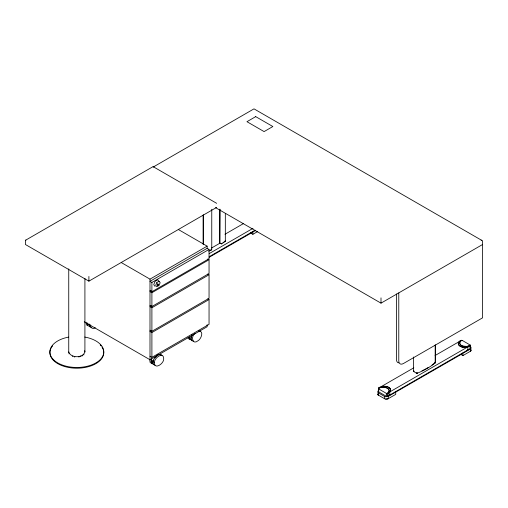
<?xml version="1.0" encoding="UTF-8"?>
<svg xmlns="http://www.w3.org/2000/svg" width="508" height="508" viewBox="0 0 508 508"><rect width="100%" height="100%" fill="white"/><g stroke="black" fill="none" stroke-linecap="round" stroke-linejoin="round"><path stroke-width="0.76" d="M203.244 244.386L203.251 214.916M89.884 326.568L87.833 325.641L87.344 323.279M91.789 327.666L89.738 326.739L89.249 324.377M85.979 322.148L86.436 324.834L87.859 325.723M89.732 324.549L89.224 324.847L87.319 323.742L87.376 322.955M89.224 324.847L89.281 324.053M90.678 324.86C89.802 327.698 93.148 329.603 95.32 327.768M149.72 359.912L150.171 362.591L152.222 363.518M151.244 360.051L151.568 359.016L151.581 360.343M435.058 355.543L459.029 341.706L458.178 343.605L458.66 345.034A6.363 3.67 0 0 0 462.134 347.04L464.61 347.32L467.906 346.831L467.906 349.91L389.82 394.989L389.82 391.909C392.995 387.407 384.804 385.223 381.578 386.607A6.985 4.032 0 0 0 378.885 387.782L378.397 388.258L378.416 391.573A1.099 0.635 0 0 0 378.708 391.884L386.321 396.278A1.048 0.603 0 0 0 386.855 396.456C388.48 396.761 386.099 393.255 387.636 393.306A1.524 0.883 0 0 0 388.093 393.103L388.918 392.646L389.198 390.76C389.134 392.062 387.795 394.068 386.321 393.344L378.708 388.95C378.555 386.937 384.042 387.109 385.813 387.668A6.083 3.512 0 0 1 388.55 389.242L388.918 389.776M199.936 331.47L199.923 331.089L200.101 331.4M435.096 362.668A0.73 0.419 0 0 0 435.178 362.502L434.981 362.198M467.271 350.088A6.985 4.032 0 0 0 469.964 348.907A1.511 0.876 0 0 0 470.452 348.437L470.44 348.196A1.048 0.603 0 0 0 470.141 347.885M151.143 360.553L151.568 363.398L153.619 364.325M153.048 361.652L153.194 363.963L154.896 365.392M211.398 249.695L209.239 250.692M211.76 209.302L211.76 249.72L208.744 251.149M389.109 391.338L388.918 392.646C390.303 391.884 391.274 389.979 390.188 388.576M389.109 391.484L389.134 390.188M395.726 392.113L395.726 394.386L387.972 398.837L385.591 399.078A2.534 1.46 0 0 1 384.543 398.716L378.142 394.989L377.704 393.852M84.912 278.359L84.912 351.923C83.02 358.318 70.644 358.318 68.745 351.923M153.162 166.662L216.662 203.321M153.149 361.15C153.956 357.708 158.299 352.4 161.893 355.352M460.953 354.457L462.921 355.594L470.357 351.301A2.769 1.6 0 0 0 471.018 350.685L470.681 349.314M157.137 284.226L157.334 283.591M151.568 359.016L151.054 361.505L152.959 362.604L153.473 360.115L152.933 360.813M459.746 342.424C460.953 339.998 462.153 339.585 459.988 341.859M191.929 335.058C190.678 336.995 190.379 341.287 193.599 341.23M471.018 350.685L471.049 349.739M192.056 334.81L191.033 338.411L189.128 337.312L189.636 337.02M413.652 370.846A1.079 0.622 0 0 0 413.455 371.335L416.185 373.05A1.029 0.591 0 0 0 416.979 373.215A1.092 0.629 0 0 0 417.538 373.101A74.257 42.869 0 0 0 435.331 362.833L435.527 362.426A1.022 0.591 0 0 0 435.235 362.045M221.456 244.005L225.33 241.16A1.035 0.597 0 0 0 225.311 240.989M460.388 341.179L461.575 340.233L461.213 340.309M388.861 391.897L387.274 393.382L387.636 393.306M389.82 394.989L390.188 394.538M194.996 333.432C190.76 336.08 192.246 345.338 197.866 340.849C201.117 339.223 204.4 330.752 198.584 331.076M390.131 394.627L388.093 396.176A1.518 0.876 0 0 1 387.458 396.43L387.934 396.011M219.799 209.213L219.799 243.294L221.78 243.776L220.021 243.129L211.512 248.037M460.388 341.325L461.575 340.379L462.369 340.481L470.376 345.148M378.454 388.15L378.625 387.953M413.734 371.634A1.016 0.584 0 0 1 413.461 371.335L413.931 370.961M223.006 242.811L225.33 241.16A1.092 0.629 0 0 1 225.12 241.484M416.776 373.005A0.705 0.406 0 0 1 416.433 372.904L417.341 372.935M432.003 365.03L434.435 363.176M470.452 348.437L470.275 345.046L470.465 345.383A1.505 0.87 0 0 1 470.224 345.662L469.97 345.827A6.985 4.032 0 0 1 467.271 347.008C462.928 349.453 453.955 343.738 460.896 340.436M219.799 243.294L220.021 209.22M157.664 355.06L154.737 357.797L154.661 356.978M470.224 345.662L469.97 348.907M153.264 166.503L25.597 240.214L25.4 244.5L88.9 281.159L216.662 207.397M211.531 249.974L211.328 249.809M153.518 166.865L254 108.858L482.155 240.601L482.6 241.116L482.6 317.824L403.377 363.563A6.502 3.753 -60 0 1 398.78 360.909L398.78 292.894M224.974 234.258L243.472 223.577M121.234 262.534L149.993 279.14L207.143 246.145L207.143 248.323L149.993 281.324L151.898 282.423L209.048 249.428L209.048 258.724L151.898 291.719L149.993 290.62M87.319 323.742L87.827 323.45M209.194 253.619L253.028 228.308M209.188 256.699L255.086 230.2M209.188 257.289L252.374 232.353L252.374 231.769M255.568 230.486L252.863 232.042L252.863 234.315L250.247 232.804M151.352 290.83L149.993 291.611L151.898 292.71L209.048 259.715L209.048 273.52L151.898 306.514L149.993 305.416M252.863 234.315L257.594 231.584M151.352 305.867L149.993 306.654L151.898 307.753L209.048 274.758L209.048 298.317L151.898 331.311L149.993 330.213M151.352 330.664L149.993 331.451L151.898 332.55L209.048 299.555L209.048 324.358L151.898 357.353L149.993 356.248M84.252 321.78L149.993 359.734L207.143 326.739L207.143 324.65M215.557 207.639L381 303.155L482.6 244.5M413.823 367.805L380.943 386.785L384.239 386.29L386.715 386.575A6.363 3.67 0 0 1 390.195 388.582M425.139 369.272L428.104 367.563M389.82 391.909L467.906 346.831M470.421 346.862A2.534 1.46 0 0 1 471.049 347.466L471.018 348.412A2.769 1.6 0 0 1 470.357 349.028L462.921 353.32L462.921 355.594M25.597 240.214L25.648 240.189A0.883 0.718 0 0 1 25.965 240.1M421.977 370.865L424.504 369.589M378.397 388.258L381.94 387.198L385.813 387.521A6.083 3.512 0 0 1 388.55 389.096L389.134 390.335M378.473 390.735A2.769 1.6 0 0 0 377.806 391.35L377.781 392.297A2.534 1.46 0 0 0 378.409 392.894L384.543 396.443A2.534 1.46 0 0 0 385.591 396.805L388.296 396.405L462.458 353.644L462.458 353.054M387.617 398.964L388.296 398.678L388.296 396.405L387.617 396.691M153.41 166.954L153.93 166.776M387.458 393.351L388.093 393.103L388.093 396.176L387.458 396.43M158.394 354.698L160.42 354.387L161.849 355.283M467.125 350.12L467.906 349.91M416.979 373.215L417.538 373.101M387.229 399.059L385.591 399.078M190.297 339.325L188.627 338.823L187.96 337.864M191.694 340.131L189.643 339.211L189.128 337.312M386.855 393.522L386.48 393.427M461.785 340.373L462.191 340.424M413.461 371.335L413.988 371.488M481.07 240.1L481.889 240.43M435.045 362.718L435.331 362.833A1.086 0.629 0 0 0 435.527 362.426M178.384 229.54L207.143 246.145M207.143 248.323L209.048 249.428M207.778 258.985L209.048 259.715M207.778 274.028L209.048 274.758M207.778 298.825L209.048 299.555M377.933 394.786L378.409 395.167L378.409 392.894M159.131 281.559L157.778 279.8L155.08 281.362L153.727 284.677L155.08 286.436M459.93 343.986L460.299 344.513A6.083 3.512 0 0 0 463.036 346.094L466.909 346.418L470.452 345.357L466.909 346.564L463.036 346.24A6.083 3.512 0 0 1 460.299 344.659L459.651 342.856L459.937 340.963L459.715 343.573M199.917 331.089L200.203 331.629M435.096 362.287A0.686 0.394 0 0 1 435.178 362.502L435.331 362.833M377.66 394.094L377.781 394.564M84.639 350.71L84.912 351.923M470.357 349.028L470.357 351.301M435.527 344.989L435.527 362.509M435.178 345.008L435.178 362.502M413.436 356.984L413.436 371.253M396.494 293.941L396.494 359.588A6.502 3.753 -60 0 0 398.793 362.858M395.275 391.839L395.275 392.43M386.321 393.344L386.321 396.278M384.543 396.443L384.543 398.716M381 297.872L381 303.155M378.708 388.95L378.708 391.884M225.33 213.335L225.33 241.071M203.238 215.03L203.238 244.354M151.898 282.423L151.898 291.719M151.898 292.71L151.898 306.514M151.898 307.753L151.898 331.311M151.898 332.55L151.898 357.353M149.993 279.14L149.993 359.734M88.9 276.435L88.9 281.159M83.833 354.254L83.833 354.99M82.544 355.219L82.544 355.956M80.874 355.962L80.874 356.692M78.924 356.425L78.924 357.162M74.74 356.425L74.74 357.162M72.79 355.962L72.79 356.692M69.025 353.13L69.025 353.86M68.745 268.872L68.745 352.654M103.416 350.139A26.943 15.551 0 0 1 77.534 368.205A26.943 15.551 0 0 1 50.051 350.945M50.121 350.622A26.943 15.551 0 0 1 50.508 349.339M50.768 348.71A26.943 15.551 0 0 1 51.079 348.082M51.251 347.77A26.943 15.551 0 0 1 51.626 347.155M51.835 346.85A26.943 15.551 0 0 1 52.051 346.551M52.273 346.253A26.943 15.551 0 0 1 52.515 345.961M100.235 344.945A26.943 15.551 0 0 1 100.508 345.23M100.768 345.523A26.943 15.551 0 0 1 101.022 345.808M101.93 347.002A26.943 15.551 0 0 1 102.127 347.307M102.318 347.618A26.943 15.551 0 0 1 102.66 348.234M102.819 348.551A26.943 15.551 0 0 1 103.321 349.822M84.753 337.052A26.943 15.551 0 0 1 98.762 360.953A26.943 15.551 0 0 1 55.061 361.086A26.943 15.551 0 0 1 68.637 337.102M378.397 391.338A1.511 0.876 0 0 1 378.746 390.944M224.968 241.033A0.705 0.406 0 0 1 224.834 241.364M154.419 362.623C154.394 370.224 164.154 363.48 163.697 358.775C163.722 351.168 153.962 357.911 154.419 362.623M157.448 284.474L157.448 285.509L158.604 284.328L157.931 283.985L157.448 284.474M156.813 282.531L155.696 285.274L156.813 286.728L159.048 285.439L160.166 282.696L159.048 281.241L156.813 282.531M255.714 116.637L246.951 121.691L264.096 131.591L272.859 126.53L255.714 116.637M158.039 284.677L157.817 285.293L158.039 284.677M152.61 361.232L151.632 360.661A1.619 0.933 0 0 0 152.61 361.232"/></g></svg>
